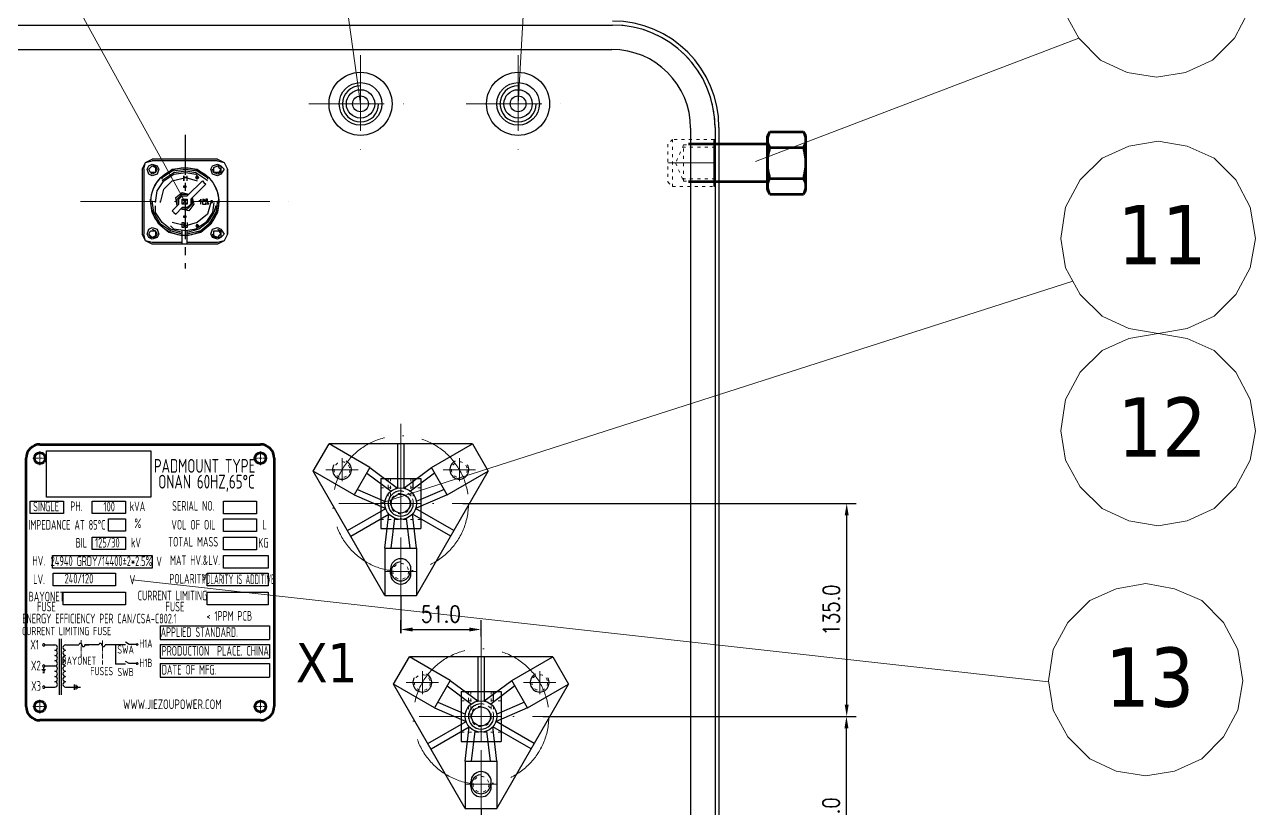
# Model space of a CAD drawing. Header units: millimetres. Extents: x 13152 to 84873, y -6229 to 22177.
# Drawn here: x 30219 to 31000, y 11186 to 11683 of the extents above; entities that cross this region are included whole.
import ezdxf
from ezdxf.enums import TextEntityAlignment as Align

# ---------------------------------------------------------------- set-up
doc = ezdxf.new("R2010")
doc.units = ezdxf.units.MM
doc.header["$LTSCALE"] = 4
for name, pattern in [('5 双点画线', [10.5, 6.25, -1.25, 0.25, -1.25, 0.25, -1.25]), ('ACAD_ISO03W100', [1.18, 0.47, -0.71]), ('ACAD_ISO10W100', [18, 12, -3, 0, -3]), ('CENTERX2', [101.6, 63.5, -12.7, 12.7, -12.7])]:
    doc.linetypes.add(name, pattern=pattern)
doc.layers.add('1', color=12, linetype='Continuous')
doc.layers.add('C00-00-00', color=7, linetype='Continuous')
for name, color, linetype, lineweight in [('标注、文本', 3, 'Continuous', 25), ('粗实线', 4, 'Continuous', 53), ('铁心', 3, 'Continuous', 0)]:
    doc.layers.add(name, color=color, linetype=linetype, lineweight=lineweight)
doc.styles.add('pdm', font='gbenor.shx', dxfattribs={"width": 0.8, "bigfont": 'gbhzfs.shx'})
doc.styles.add('Tahoma$001', font='tahoma.ttf', dxfattribs={"height": 2.159784})
doc.styles.add('TH_GBDIM', font='romans.shx', dxfattribs={"width": 0.8, "bigfont": 'gbcbig.shx'})
doc.dimstyles.new('TH_GBDIM1', dxfattribs={"dimscale": 3, "dimtxt": 3.5, "dimasz": 2.5, "dimexe": 2, "dimexo": 0, "dimgap": 1.5, "dimtad": 1, "dimdec": 1, "dimzin": 0, "dimdsep": 46, "dimtxsty": 'TH_GBDIM', "dimcen": 2.5, "dimclrd": 3, "dimclre": 256, "dimclrt": 2, "dimadec": 0, "dimazin": 0, "dimtfac": 0.714286, "dimtdec": 1, "dimtmove": 0, "dimatfit": 3, "dimfxl": 1, "dimtzin": 0, "dimlwd": -1, "dimlwe": -1, "dimarcsym": 0})
picture_1 = doc.add_image_def('image1.png', size_in_pixel=(551, 245))

# ---------------------------------------------------------------- blocks, each defined once
blk = doc.blocks.new('A$C75176214')
at = {"layer": '粗实线', "lineweight": 30}
h = blk.add_hatch(color=256, dxfattribs=at)
h.dxf.hatch_style = 2
h.paths.add_polyline_path([(0.762, 1.736), (0.72, 1.693), (0.804, 1.693)])
h = blk.add_hatch(color=256, dxfattribs=at)
h.dxf.hatch_style = 2
h.paths.add_polyline_path([(0.72, 1.693), (0.804, 1.693), (0.762, 1.651)])
h = blk.add_hatch(color=256, dxfattribs=at)
h.dxf.hatch_style = 2
h.paths.add_polyline_path([(0.381, 1.101), (0.381, 1.058), (0.423, 1.058)])
h = blk.add_hatch(color=256, dxfattribs=at)
h.dxf.hatch_style = 2
h.paths.add_polyline_path([(0.381, 1.101), (0.423, 1.101), (0.423, 1.058)])
h = blk.add_hatch(color=256, dxfattribs=at)
h.dxf.hatch_style = 2
h.paths.add_polyline_path([(0.762, 0.508), (0.72, 0.466), (0.804, 0.466)])
h = blk.add_hatch(color=256, dxfattribs=at)
h.dxf.hatch_style = 2
h.paths.add_polyline_path([(0.72, 0.466), (0.804, 0.466), (0.762, 0.423)])
for points in [[(0.254, 2.159), (0.085, 2.074), (0, 1.905)], [(0.254, 2.117), (0.085, 2.074), (0, 1.905)], [(0.254, 1.99), (0.169, 1.99), (0.169, 1.905), (0.169, 1.82), (0.254, 1.778), (0.339, 1.82), (0.381, 1.905)], [(1.651, 1.693), (1.397, 1.905), (1.058, 1.947), (0.762, 1.905), (0.466, 1.693)], [(1.651, 1.651), (1.651, 1.693), (1.397, 1.863), (1.058, 1.905), (0.762, 1.863), (0.508, 1.693), (0.508, 1.651)], [(1.905, 1.99), (1.82, 1.99), (1.778, 1.905), (1.82, 1.82), (1.905, 1.778), (1.947, 1.82), (1.99, 1.905), (1.947, 1.947), (1.905, 1.99), (1.82, 1.947), (1.82, 1.905), (1.82, 1.82), (1.905, 1.82), (1.947, 1.82), (1.99, 1.905)], [(2.159, 1.905), (2.074, 2.074), (1.905, 2.159)], [(2.117, 1.905), (2.074, 2.074), (1.905, 2.117)], [(1.651, 1.609), (1.609, 1.651), (1.355, 1.82), (1.058, 1.863), (0.804, 1.82), (0.55, 1.651), (0.508, 1.609)], [(0.635, 1.609), (0.593, 1.566), (0.55, 1.524)], [(1.82, 1.058), (1.778, 1.355), (1.609, 1.609), (1.355, 1.778), (1.058, 1.82), (0.804, 1.778), (0.72, 1.693)], [(0.762, 1.651), (0.72, 1.693), (0.762, 1.736)], [(0.762, 1.651), (0.804, 1.693), (0.762, 1.736)], [(1.693, 1.058), (1.609, 1.397), (1.397, 1.609), (1.058, 1.693), (0.762, 1.609)], [(1.27, 0.974), (1.312, 1.185), (1.143, 1.312), (0.974, 1.27)], [(1.27, 1.016), (1.27, 1.143), (1.143, 1.27), (0.974, 1.27)], [(0.212, 1.143), (0.212, 1.101), (0.254, 0.804), (0.423, 0.508), (0.677, 0.296), (1.016, 0.212)], [(0.254, 1.101), (0.296, 0.804), (0.466, 0.508), (0.677, 0.339), (1.016, 0.254)], [(0.296, 0.974), (0.339, 0.804), (0.508, 0.55), (0.72, 0.381), (1.016, 0.296)], [(0.339, 1.058), (0.381, 0.804), (0.55, 0.55), (0.804, 0.381), (1.058, 0.339), (1.355, 0.381), (1.439, 0.466)], [(0.423, 1.058), (0.508, 0.762), (0.762, 0.55), (1.058, 0.466), (1.397, 0.55)], [(0.508, 1.101), (0.508, 1.143), (0.55, 1.143), (0.55, 1.101), (0.508, 1.058), (0.466, 1.016), (0.55, 1.016)], [(0.635, 1.143), (0.593, 1.143), (0.55, 1.101), (0.593, 1.101), (0.635, 1.101), (0.635, 1.058), (0.635, 1.016), (0.593, 1.016), (0.55, 1.016), (0.55, 1.058)], [(0.677, 1.101), (0.677, 1.143), (0.677, 1.101), (0.72, 1.101), (0.677, 1.101), (0.677, 1.058)], [(0.677, 1.016), (0.677, 1.058)], [(0.889, 1.185), (0.847, 1.016), (0.974, 0.847), (1.185, 0.889)], [(0.889, 1.185), (0.889, 1.016), (1.016, 0.889), (1.143, 0.889)], [(0.931, 1.143), (0.931, 1.016), (1.016, 0.931), (1.143, 0.931)], [(1.228, 1.016), (1.228, 1.143), (1.143, 1.228), (1.016, 1.228)], [(1.143, 0.212), (1.482, 0.296), (1.736, 0.508), (1.905, 0.804), (1.947, 1.101), (1.947, 1.143)], [(1.143, 0.254), (1.439, 0.339), (1.693, 0.508), (1.863, 0.804), (1.905, 1.101)], [(1.143, 0.296), (1.439, 0.381), (1.651, 0.55), (1.82, 0.804), (1.82, 0.974)], [(1.82, 1.058), (1.82, 1.101)], [(1.397, 0.847), (1.355, 0.804), (1.312, 0.762)], [(0.254, 0.381), (0.169, 0.339), (0.169, 0.254), (0.169, 0.169), (0.254, 0.169), (0.339, 0.169), (0.381, 0.254)], [(0.72, 0.466), (0.762, 0.508)], [(0.762, 0.508), (0.804, 0.466), (0.762, 0.423)], [(1.016, 0.55), (1.016, 0.423), (1.058, 0.423)], [(1.905, 0.381), (1.82, 0.339), (1.778, 0.254), (1.82, 0.169), (1.905, 0.169), (1.947, 0.169), (1.99, 0.254), (1.947, 0.339), (1.905, 0.339), (1.82, 0.339), (1.82, 0.254), (1.82, 0.212), (1.905, 0.169), (1.947, 0.212), (1.99, 0.254)], [(0, 0.254), (0.085, 0.085), (0.254, 0.042)], [(0, 0.254), (0.085, 0.085), (0.254, 0)], [(1.905, 0.042), (2.074, 0.085), (2.117, 0.254)], [(1.905, 0), (2.074, 0.085), (2.159, 0.254)]]:
    blk.add_lwpolyline(points, dxfattribs=at)
for points in [[(0, 1.905), (0, 0.254)], [(0.423, 1.905), (0.381, 1.99), (0.254, 2.032), (0.169, 1.99), (0.085, 1.905), (0.169, 1.778), (0.254, 1.736), (0.381, 1.778)], [(0.339, 1.905), (0.339, 1.947), (0.254, 1.99), (0.212, 1.947), (0.169, 1.905), (0.212, 1.82), (0.254, 1.82), (0.339, 1.82)], [(2.032, 1.905), (1.99, 1.99), (1.905, 2.032), (1.778, 1.99), (1.736, 1.905), (1.778, 1.778), (1.905, 1.736), (1.99, 1.778)], [(1.101, 1.439), (1.101, 1.482), (1.058, 1.482), (1.058, 1.439)], [(0.381, 1.101), (0.423, 1.101), (0.423, 1.058), (0.381, 1.058)], [(1.143, 1.058), (1.143, 1.143), (1.058, 1.143), (1.016, 1.143), (1.016, 1.058), (1.016, 1.016), (1.058, 1.016), (1.143, 1.016)], [(1.101, 0.72), (1.058, 0.72), (1.058, 0.677), (1.101, 0.677)], [(0.423, 0.254), (0.381, 0.381), (0.254, 0.423), (0.169, 0.381), (0.085, 0.254), (0.169, 0.169), (0.254, 0.127), (0.381, 0.169)], [(0.339, 0.254), (0.339, 0.339), (0.254, 0.339), (0.212, 0.339), (0.169, 0.254), (0.212, 0.212), (0.254, 0.169), (0.339, 0.212)], [(1.101, 0.55), (1.101, 0.508), (1.101, 0.466), (1.101, 0.423), (1.143, 0.423), (1.143, 0.466), (1.143, 0.508), (1.143, 0.55)], [(2.032, 0.254), (1.99, 0.381), (1.905, 0.423), (1.778, 0.381), (1.736, 0.254), (1.778, 0.169), (1.905, 0.127), (1.99, 0.169)]]:
    blk.add_lwpolyline(points, close=True, dxfattribs=at)
for points in [[(0.254, 2.159), (0.254, 2.159), (1.905, 2.159), (1.905, 2.159)], [(0.254, 2.117), (0.254, 2.117), (1.905, 2.117), (1.905, 2.117)], [(2.117, 1.905), (2.117, 1.905), (2.117, 0.254), (2.117, 0.254)], [(2.159, 1.905), (2.159, 1.905), (2.159, 0.254), (2.159, 0.254)], [(0.635, 1.609), (0.635, 1.609), (1.016, 1.228), (1.016, 1.228)], [(0.72, 1.693), (0.72, 1.693), (0.762, 1.651), (0.762, 1.651)], [(1.016, 1.609), (1.016, 1.609), (1.016, 1.736), (1.016, 1.736)], [(1.016, 1.693), (1.016, 1.693), (1.101, 1.693), (1.101, 1.693)], [(1.101, 1.736), (1.101, 1.736), (1.101, 1.609), (1.101, 1.609)], [(1.101, 1.609), (1.101, 1.609), (1.101, 1.736), (1.101, 1.736)], [(0.55, 1.524), (0.55, 1.524), (0.931, 1.143), (0.931, 1.143)], [(1.228, 1.016), (1.228, 1.016), (1.397, 0.847), (1.397, 0.847)], [(1.693, 1.058), (1.693, 1.058), (1.693, 1.101), (1.693, 1.101)], [(1.143, 0.931), (1.143, 0.931), (1.312, 0.762), (1.312, 0.762)], [(0.72, 0.466), (0.72, 0.466), (0.762, 0.423), (0.762, 0.423)], [(1.016, 0), (1.016, 0), (1.016, 0.339), (1.016, 0.339)], [(1.143, 0), (1.143, 0), (1.143, 0.339), (1.143, 0.339)], [(0.254, 0.042), (0.254, 0.042), (1.016, 0.042), (1.016, 0.042)], [(0.254, 0), (0.254, 0), (1.905, 0), (1.905, 0)], [(1.058, 0), (1.058, 0), (1.101, 0), (1.101, 0)], [(1.143, 0.042), (1.143, 0.042), (1.905, 0.042), (1.905, 0.042)]]:
    blk.add_open_spline(points, degree=3, dxfattribs=at)
blk = doc.blocks.new('A$C08F7720E')
at = {"layer": '标注、文本'}
for p, q in [((10.16, 11.43), (11.43, 10.16)), ((10.16, 10.16), (11.43, 11.43))]:
    blk.add_line(p, q, dxfattribs=at)
at = {"layer": '标注、文本', "xscale": 10, "yscale": 10, "zscale": 10}
blk.add_blockref('A$C75176214', (0, 0), dxfattribs=at)
blk = doc.blocks.new('n123')
at = {"layer": '标注、文本'}
for p, q in [((42775.29, 10967.35), (42800.69, 10967.35)), ((42775.29, 10967.35), (42775.29, 10935.6)), ((42795.99, 10961.47), (42795.99, 10967.35)), ((42800.69, 10967.35), (42800.69, 10935.6)), ((42775.29, 10935.6), (42800.69, 10935.6))]:
    blk.add_line(p, q, dxfattribs=at)
at = {"layer": '标注、文本', "color": 2, "linetype": 'ACAD_ISO03W100', "lineweight": 18}
for p, q in [((42779.99, 10961.47), (42779.99, 10967.35)), ((42781.49, 10951.47), (42781.49, 10967.35)), ((42794.49, 10951.47), (42794.49, 10967.35)), ((42775.29, 10961.47), (42800.69, 10961.47)), ((42779.99, 10951.47), (42779.99, 10961.47)), ((42795.99, 10951.47), (42795.99, 10961.47)), ((42775.29, 10941.47), (42800.69, 10941.47))]:
    blk.add_line(p, q, dxfattribs=at)
at = {"layer": '标注、文本', "color": 1, "linetype": 'ACAD_ISO10W100', "lineweight": 18}
for p, q in [((42787.99, 10967.35), (42787.99, 10935.6)), ((42775.29, 10951.47), (42800.69, 10951.47))]:
    blk.add_line(p, q, dxfattribs=at)
at = {"layer": '标注、文本', "color": 2, "linetype": 'ACAD_ISO03W100', "lineweight": 18}
blk.add_circle((42787.99, 10951.47), 8, dxfattribs=at)
blk.add_arc((42787.99, 10951.47), 6.5, 90, 0, dxfattribs=at)
blk = doc.blocks.new('z123')
at = {"layer": '标注、文本', "color": 1, "linetype": 'ACAD_ISO10W100', "lineweight": 18}
for p, q in [((42445.42, 11148.38), (42445.42, 11039.45)), ((42408.18, 11126.55), (42408.18, 11111.95)), ((42482.66, 11126.55), (42482.66, 11111.95)), ((42397.9, 11119.25), (42418.47, 11119.25)), ((42472.38, 11119.25), (42492.94, 11119.25)), ((42406.05, 11097.75), (42484.8, 11097.75)), ((42435.14, 11054.75), (42455.7, 11054.75))]:
    blk.add_line(p, q, dxfattribs=at)
at = {"layer": '标注、文本'}
for p, q in [((42389.93, 11118.24), (42399.93, 11135.56)), ((42490.91, 11135.56), (42399.93, 11135.56)), ((42425.91, 11120.56), (42399.93, 11135.56)), ((42443.42, 11135.56), (42443.42, 11107.55)), ((42447.42, 11135.56), (42447.42, 11107.55)), ((42464.93, 11120.56), (42490.91, 11135.56)), ((42490.91, 11135.56), (42500.91, 11118.24)), ((42435.42, 11039.45), (42389.93, 11118.24)), ((42415.91, 11103.24), (42389.93, 11118.24)), ((42425.91, 11120.56), (42415.91, 11103.24)), ((42423.9, 11117.08), (42439.28, 11105.64)), ((42425.91, 11120.56), (42443.42, 11107.55)), ((42447.42, 11107.55), (42464.93, 11120.56)), ((42466.94, 11117.08), (42451.56, 11105.64)), ((42455.42, 11039.45), (42500.91, 11118.24)), ((42474.93, 11103.24), (42464.93, 11120.56)), ((42474.93, 11103.24), (42500.91, 11118.24)), ((42415.91, 11103.24), (42435.94, 11094.59)), ((42417.93, 11106.73), (42435.52, 11099.13)), ((42474.93, 11103.24), (42454.91, 11094.59)), ((42472.92, 11106.73), (42455.33, 11099.13)), ((42411.68, 11080.58), (42435.94, 11094.59)), ((42479.17, 11080.58), (42454.91, 11094.59)), ((42413.68, 11077.12), (42437.94, 11091.12)), ((42435.42, 11069.45), (42437.94, 11091.12)), ((42439.45, 11069.45), (42441.66, 11088.49)), ((42451.39, 11069.45), (42449.18, 11088.49)), ((42477.17, 11077.12), (42452.91, 11091.12)), ((42455.42, 11069.45), (42452.91, 11091.12)), ((42435.42, 11069.45), (42455.42, 11069.45)), ((42435.42, 11069.45), (42435.42, 11039.45)), ((42455.42, 11069.45), (42455.42, 11039.45)), ((42438.92, 11053.25), (42438.92, 11056.25)), ((42445.42, 11056.25), (42445.42, 11056.25)), ((42451.92, 11053.25), (42451.92, 11056.25)), ((42435.42, 11039.45), (42455.42, 11039.45))]:
    blk.add_line(p, q, dxfattribs=at)
at = {"layer": '标注、文本', "color": 1, "linetype": 'ACAD_ISO10W100', "lineweight": 18}
blk.add_circle((42445.42, 11097.75), 43, dxfattribs=at)
at = {"layer": '标注、文本', "color": 2, "linetype": 'ACAD_ISO03W100', "lineweight": 18}
for centre in [(42408.18, 11119.25), (42482.66, 11119.25), (42445.42, 11054.75)]:
    blk.add_circle(centre, 5, dxfattribs=at)
at = {"layer": '标注、文本'}
for radius in [10, 6]:
    blk.add_circle((42445.42, 11097.75), radius, dxfattribs=at)
for centre, radius, start, end in [((42408.18, 11119.25), 6, 150, 64.00063), ((42482.66, 11119.25), 6, 115.99937, 30), ((42445.42, 11097.75), 8, 90, 0), ((42445.42, 11056.25), 6.5, 0, 180), ((42445.42, 11054.75), 6, 90, 4.00063), ((42445.42, 11053.25), 6.5, 180, 0)]:
    blk.add_arc(centre, radius, start, end, dxfattribs=at)
blk.add_blockref('n123', (-342.57, 146.28), dxfattribs=at)
blk = doc.blocks.new('*D329')
at = {"layer": 'Defpoints', "color": 0, "transparency": 16777216}
for p in [(30457.44, 11297.39), (30508.44, 11299.81), (30508.44, 11295.29)]:
    blk.add_point(p, dxfattribs=at)
at = {"layer": '标注、文本', "transparency": 16777216}
for p, q in [((30457.44, 11297.39), (30457.44, 11305.81)), ((30508.44, 11295.29), (30508.44, 11305.81))]:
    blk.add_line(p, q, dxfattribs=at)
at = {"layer": '标注、文本', "color": 3, "transparency": 16777216}
blk.add_line((30464.94, 11299.81), (30500.94, 11299.81), dxfattribs=at)
for points in [[(30464.94, 11301.06), (30464.94, 11298.56), (30457.44, 11299.81)], [(30500.94, 11301.06), (30500.94, 11298.56), (30508.44, 11299.81)]]:
    blk.add_solid(points, dxfattribs=at)
at = {"layer": '标注、文本', "color": 2, "transparency": 16777216, "insert": (30482.94, 11309.56), "char_height": 10.5, "attachment_point": 5, "style": 'TH_GBDIM'}
blk.add_mtext('51.0', dxfattribs=at)
blk = doc.blocks.new('*D332')
at = {"layer": 'Defpoints', "color": 0, "transparency": 16777216}
for p in [(30547.81, 11244.67), (30740.33, 11244.67), (30598.81, 11109.67)]:
    blk.add_point(p, dxfattribs=at)
at = {"layer": '标注、文本', "transparency": 16777216}
for p, q in [((30547.81, 11244.67), (30746.33, 11244.67)), ((30598.81, 11109.67), (30746.33, 11109.67))]:
    blk.add_line(p, q, dxfattribs=at)
at = {"layer": '标注、文本', "color": 3, "transparency": 16777216}
blk.add_line((30740.33, 11117.17), (30740.33, 11237.17), dxfattribs=at)
for points in [[(30739.08, 11237.17), (30741.58, 11237.17), (30740.33, 11244.67)], [(30739.08, 11117.17), (30741.58, 11117.17), (30740.33, 11109.67)]]:
    blk.add_solid(points, dxfattribs=at)
at = {"layer": '标注、文本', "color": 2, "transparency": 16777216, "insert": (30730.58, 11177.17), "char_height": 10.5, "attachment_point": 5, "rotation": 90, "style": 'TH_GBDIM'}
blk.add_mtext('135.0', dxfattribs=at)
blk = doc.blocks.new('*D333')
at = {"layer": 'Defpoints', "color": 0, "transparency": 16777216}
for p in [(30496.81, 11379.67), (30740.49, 11379.67), (30547.81, 11244.67)]:
    blk.add_point(p, dxfattribs=at)
at = {"layer": '标注、文本', "transparency": 16777216}
for p, q in [((30496.81, 11379.67), (30746.49, 11379.67)), ((30547.81, 11244.67), (30746.49, 11244.67))]:
    blk.add_line(p, q, dxfattribs=at)
at = {"layer": '标注、文本', "color": 3, "transparency": 16777216}
blk.add_line((30740.49, 11252.17), (30740.49, 11372.17), dxfattribs=at)
for points in [[(30739.24, 11372.17), (30741.74, 11372.17), (30740.49, 11379.67)], [(30739.24, 11252.17), (30741.74, 11252.17), (30740.49, 11244.67)]]:
    blk.add_solid(points, dxfattribs=at)
at = {"layer": '标注、文本', "color": 2, "transparency": 16777216, "insert": (30730.74, 11312.17), "char_height": 10.5, "attachment_point": 5, "rotation": 90, "style": 'TH_GBDIM'}
blk.add_mtext('135.0', dxfattribs=at)

msp = doc.modelspace()

# ---------------------------------------------------------------- linework, layer by layer
at = {"layer": '1', "color": 1, "linetype": 'CENTERX2', "lineweight": -3, "ltscale": 0.1}
msp.add_line((30320.74, 11613.48), (30320.74, 11528.85), dxfattribs=at)
at = {"layer": 'C00-00-00', "lineweight": 25}
for p, q in [((30236.37, 11346.67), (30299.65, 11346.67)), ((30236.37, 11338.75), (30236.37, 11346.67)), ((30299.65, 11346.67), (30299.65, 11338.75)), ((30299.65, 11338.75), (30236.37, 11338.75)), ((30304.84, 11302.23), (30374.22, 11302.23)), ((30304.84, 11302.23), (30304.84, 11293.53)), ((30374.22, 11302.23), (30374.22, 11293.53)), ((30304.84, 11293.53), (30374.22, 11293.53)), ((30304.84, 11290.23), (30374.22, 11290.23)), ((30304.84, 11290.23), (30304.84, 11281.53)), ((30374.22, 11290.23), (30374.22, 11281.53)), ((30304.84, 11281.53), (30374.22, 11281.53)), ((30304.84, 11278.24), (30374.22, 11278.24)), ((30304.84, 11278.24), (30304.84, 11269.54)), ((30374.22, 11278.24), (30374.22, 11269.54)), ((30304.84, 11269.54), (30374.22, 11269.54))]:
    msp.add_line(p, q, dxfattribs=at)
for points in [[(30222.33, 11381.2), (30243.37, 11381.2), (30243.37, 11373.27), (30222.33, 11373.27)], [(30261.67, 11381.2), (30282.71, 11381.2), (30282.71, 11373.27), (30261.67, 11373.27)], [(30344.96, 11381.14), (30366, 11381.14), (30366, 11373.21), (30344.96, 11373.21)], [(30271.97, 11370.01), (30282.71, 11370.01), (30282.71, 11362.08), (30271.97, 11362.08)], [(30344.96, 11369.95), (30366, 11369.95), (30366, 11362.03), (30344.96, 11362.03)], [(30261.67, 11358.38), (30282.71, 11358.38), (30282.71, 11350.45), (30261.67, 11350.45)], [(30344.96, 11358.32), (30366, 11358.32), (30366, 11350.4), (30344.96, 11350.4)], [(30344.96, 11346.67), (30373.31, 11346.67), (30373.31, 11338.75), (30344.96, 11338.75)], [(30236.96, 11335.56), (30276.52, 11335.56), (30276.52, 11327.56), (30236.96, 11327.56)], [(30334.63, 11335.56), (30373.31, 11335.56), (30373.31, 11327.56), (30334.63, 11327.56)], [(30243.15, 11323.41), (30282.71, 11323.41), (30282.71, 11315.41), (30243.15, 11315.41)], [(30334.69, 11323.41), (30373.31, 11323.41), (30373.31, 11315.41), (30334.69, 11315.41)]]:
    msp.add_lwpolyline(points, close=True, dxfattribs=at)
at = {"layer": '标注、文本', "color": 2, "linetype": 'ACAD_ISO03W100', "lineweight": 18}
for p, q in [((29811.94, 11683.17), (30591.94, 11683.17)), ((30656.94, 11618.17), (30656.94, 10826.17)), ((30629.94, 11610.67), (30626.94, 11607.67)), ((30626.94, 11607.67), (30626.94, 11583.67)), ((30656.44, 11610.67), (30629.94, 11610.67)), ((30629.94, 11610.67), (30629.94, 11580.67)), ((30636.94, 11607.17), (30631.94, 11595.67)), ((30636.29, 11605.67), (30656.94, 11605.67)), ((30636.94, 11584.17), (30636.94, 11607.17)), ((30636.94, 11607.17), (30656.94, 11607.17)), ((30631.94, 11595.67), (30636.94, 11584.17)), ((30636.29, 11585.67), (30656.94, 11585.67)), ((30636.94, 11584.17), (30656.94, 11584.17)), ((30626.94, 11583.67), (30629.94, 11580.67)), ((30629.94, 11580.67), (30656.44, 11580.67))]:
    msp.add_line(p, q, dxfattribs=at)
at = {"layer": '标注、文本'}
for p, q in [((29811.94, 11683.17), (30591.94, 11683.17)), ((29812.44, 11667.67), (30591.44, 11667.67)), ((30641.44, 11617.67), (30641.44, 10826.17)), ((30656.94, 11618.17), (30656.94, 10853.17)), ((30659.44, 11618.17), (30659.44, 10826.17)), ((30656.44, 11610.67), (30656.94, 11610.17)), ((30656.44, 11580.67), (30656.44, 11610.67)), ((30656.94, 11581.17), (30656.94, 11610.17)), ((30656.94, 11581.17), (30656.44, 11580.67)), ((30377.12, 11332.34), (30377.12, 11297.34)), ((30457.44, 11321.37), (30457.44, 11297.39)), ((30276.36, 11290.01), (30276.36, 11277.9)), ((30285.11, 11290.28), (30282.72, 11291.67)), ((30289.63, 11290.28), (30285.11, 11290.28)), ((30285.11, 11278.17), (30282.72, 11279.56)), ((30289.63, 11278.17), (30285.11, 11278.17)), ((30250.45, 11261.55), (30250.45, 11264.98)), ((30251.45, 11261.83), (30251.45, 11264.71)), ((30252.38, 11262.41), (30252.38, 11264.13)), ((30250.45, 11263.27), (30254.18, 11263.27)), ((30508.44, 11186.37), (30508.44, 11154.16))]:
    msp.add_line(p, q, dxfattribs=at)
at = {"layer": '标注、文本', "color": 1, "linetype": 'ACAD_ISO10W100', "lineweight": 18}
for p, q in [((30431.94, 11664.14), (30431.94, 11602.19)), ((30431.94, 11664.14), (30431.94, 11602.19)), ((30531.94, 11664.14), (30531.94, 11602.19)), ((30531.94, 11664.14), (30531.94, 11602.19)), ((30399.05, 11633.17), (30464.82, 11633.17)), ((30499.05, 11633.17), (30564.82, 11633.17)), ((30499.05, 11633.17), (30564.82, 11633.17)), ((30626.94, 11595.67), (30656.94, 11595.67)), ((30626.94, 11595.67), (30656.94, 11595.67)), ((30626.94, 11595.67), (30656.94, 11595.67)), ((30254.32, 11571.17), (30387.15, 11571.17)), ((30535.4, 11266.17), (30555.96, 11266.17))]:
    msp.add_line(p, q, dxfattribs=at)
at = {"layer": '标注、文本', "color": 1, "linetype": 'ACAD_ISO10W100', "lineweight": 13, "ltscale": 0.02}
for p, q in [((30228.46, 11403.97), (30228.44, 11412.98)), ((30368.46, 11403.97), (30368.44, 11412.98)), ((30224.03, 11408.46), (30232.87, 11408.48)), ((30364.03, 11408.46), (30372.87, 11408.48)), ((30224.03, 11250.96), (30232.87, 11250.98)), ((30228.46, 11246.47), (30228.44, 11255.48)), ((30364.03, 11250.96), (30372.87, 11250.98)), ((30368.46, 11246.47), (30368.44, 11255.48))]:
    msp.add_line(p, q, dxfattribs=at)
at = {"layer": '标注、文本', "color": 0, "linetype": 'ByBlock', "lineweight": 70}
for p, q in [((30228.45, 11417.22), (30368.45, 11417.22)), ((30219.7, 11250.97), (30219.7, 11408.47)), ((30377.2, 11408.47), (30377.2, 11250.97)), ((30368.45, 11242.22), (30228.45, 11242.22))]:
    msp.add_line(p, q, dxfattribs=at)
at = {"layer": '标注、文本', "color": 6, "linetype": '5 双点画线', "lineweight": 13, "ltscale": 0.1}
for p, q in [((30254.7, 11292.96), (30254.73, 11282.24)), ((30268.19, 11292.78), (30268.28, 11277.58))]:
    msp.add_line(p, q, dxfattribs=at)
at = {"layer": '标注、文本'}
for points in [[(30231.56, 11290.01), (30231.48, 11290.38), (30231.19, 11290.61), (30230.82, 11290.75), (30230.45, 11290.61), (30230.22, 11290.38), (30230.08, 11290.01), (30230.22, 11289.64), (30230.45, 11289.35), (30230.82, 11289.27), (30231.19, 11289.35), (30231.48, 11289.64)], [(30290.74, 11290.28), (30290.69, 11290.56), (30290.46, 11290.78), (30290.19, 11290.83), (30289.91, 11290.78), (30289.74, 11290.56), (30289.63, 11290.28), (30289.74, 11290), (30289.91, 11289.83), (30290.19, 11289.72), (30290.46, 11289.83), (30290.69, 11290)], [(30231.56, 11276.68), (30231.48, 11277.05), (30231.19, 11277.27), (30230.82, 11277.42), (30230.45, 11277.27), (30230.22, 11277.05), (30230.08, 11276.68), (30230.22, 11276.31), (30230.45, 11276.01), (30230.82, 11275.94), (30231.19, 11276.01), (30231.48, 11276.31)], [(30290.74, 11278.17), (30290.69, 11278.44), (30290.46, 11278.67), (30290.19, 11278.72), (30289.91, 11278.67), (30289.74, 11278.44), (30289.63, 11278.17), (30289.74, 11277.89), (30289.91, 11277.72), (30290.19, 11277.61), (30290.46, 11277.72), (30290.69, 11277.89)], [(30231.56, 11263.27), (30231.48, 11263.64), (30231.19, 11263.94), (30230.82, 11264.08), (30230.45, 11263.94), (30230.22, 11263.64), (30230.08, 11263.27), (30230.22, 11262.9), (30230.45, 11262.68), (30230.82, 11262.53), (30231.19, 11262.68), (30231.48, 11262.9)]]:
    msp.add_lwpolyline(points, close=True, dxfattribs=at)
for points in [[(30231.56, 11290.01), (30237.93, 11290.01)], [(30237.93, 11286.68), (30238.52, 11286.75), (30239.11, 11287.12), (30239.41, 11287.72), (30239.56, 11288.31), (30239.41, 11288.98), (30239.11, 11289.49), (30238.52, 11289.86), (30237.93, 11290.01)], [(30240.6, 11293.94), (30240.6, 11258.3)], [(30241.93, 11293.94), (30241.93, 11258.3)], [(30244.74, 11290.01), (30244.08, 11289.86), (30243.56, 11289.49), (30243.19, 11288.98), (30243.04, 11288.31), (30243.19, 11287.72), (30243.56, 11287.12), (30244.08, 11286.75), (30244.74, 11286.68), (30244.08, 11286.53), (30243.56, 11286.16), (30243.19, 11285.64), (30243.04, 11284.97), (30243.19, 11284.38), (30243.56, 11283.79), (30244.08, 11283.42), (30244.74, 11283.34), (30244.08, 11283.2), (30243.56, 11282.83), (30243.19, 11282.31), (30243.04, 11281.64), (30243.19, 11281.05), (30243.56, 11280.46), (30244.08, 11280.09), (30244.74, 11280.01), (30244.08, 11279.86), (30243.56, 11279.49), (30243.19, 11278.97), (30243.04, 11278.31), (30243.19, 11277.64), (30243.56, 11277.12), (30244.08, 11276.75), (30244.74, 11276.68)], [(30244.74, 11290.01), (30253.12, 11290.01)], [(30255.12, 11290.01), (30254.97, 11290.53), (30254.6, 11290.9), (30254.08, 11290.98), (30253.64, 11290.9), (30253.27, 11290.53), (30253.12, 11290.01)], [(30255.12, 11290.01), (30255.27, 11289.49), (30255.56, 11289.12), (30256.08, 11289.05), (30256.6, 11289.12), (30256.97, 11289.49), (30257.04, 11290.01)], [(30257.04, 11290.01), (30259.41, 11290.01)], [(30265.93, 11290.01), (30257.04, 11290.01)], [(30267.86, 11290.01), (30267.79, 11290.53), (30267.42, 11290.9), (30266.9, 11290.98), (30266.38, 11290.9), (30266.01, 11290.53), (30265.93, 11290.01)], [(30267.86, 11290.01), (30268.01, 11289.49), (30268.38, 11289.12), (30268.9, 11289.05), (30269.34, 11289.12), (30269.71, 11289.49), (30269.86, 11290.01)], [(30282.87, 11290.01), (30269.86, 11290.01)], [(30237.93, 11283.34), (30238.52, 11283.42), (30239.11, 11283.79), (30239.41, 11284.38), (30239.56, 11284.97), (30239.41, 11285.64), (30239.11, 11286.16), (30238.52, 11286.53), (30237.93, 11286.68)], [(30237.93, 11280.01), (30238.52, 11280.09), (30239.11, 11280.46), (30239.41, 11281.05), (30239.56, 11281.64), (30239.41, 11282.31), (30239.11, 11282.83), (30238.52, 11283.2), (30237.93, 11283.34)], [(30237.93, 11276.68), (30238.52, 11276.75), (30239.11, 11277.12), (30239.41, 11277.64), (30239.56, 11278.31), (30239.41, 11278.97), (30239.11, 11279.49), (30238.52, 11279.86), (30237.93, 11280.01)], [(30229.78, 11274.38), (30231.93, 11274.38)], [(30230.22, 11273.49), (30231.56, 11273.49)], [(30230.3, 11272.53), (30231.34, 11272.53)], [(30230.82, 11275.94), (30230.82, 11274.38)], [(30231.56, 11276.68), (30237.93, 11276.68)], [(30237.93, 11263.27), (30238.52, 11263.42), (30239.11, 11263.79), (30239.41, 11264.31), (30239.56, 11264.97), (30239.41, 11265.64), (30239.11, 11266.16), (30238.52, 11266.53), (30237.93, 11266.6), (30238.52, 11266.75), (30239.11, 11267.12), (30239.41, 11267.64), (30239.56, 11268.31), (30239.41, 11268.97), (30239.11, 11269.49), (30238.52, 11269.86), (30237.93, 11269.94), (30238.52, 11270.08), (30239.11, 11270.45), (30239.41, 11270.97), (30239.56, 11271.64), (30239.41, 11272.31), (30239.11, 11272.83), (30238.52, 11273.2), (30237.93, 11273.34), (30238.52, 11273.42), (30239.11, 11273.79), (30239.41, 11274.31), (30239.56, 11274.97), (30239.41, 11275.64), (30239.11, 11276.16), (30238.52, 11276.53), (30237.93, 11276.68)], [(30244.74, 11276.68), (30244.08, 11276.53), (30243.56, 11276.16), (30243.19, 11275.64), (30243.04, 11274.97), (30243.19, 11274.31), (30243.56, 11273.79), (30244.08, 11273.42), (30244.74, 11273.34)], [(30244.74, 11273.34), (30244.08, 11273.2), (30243.56, 11272.83), (30243.19, 11272.31), (30243.04, 11271.64), (30243.19, 11270.97), (30243.56, 11270.45), (30244.08, 11270.08), (30244.74, 11269.94)], [(30282.87, 11277.9), (30276.36, 11277.9)], [(30244.74, 11269.94), (30244.08, 11269.86), (30243.56, 11269.49), (30243.19, 11268.97), (30243.04, 11268.31), (30243.19, 11267.64), (30243.56, 11267.12), (30244.08, 11266.75), (30244.74, 11266.6)], [(30244.74, 11266.6), (30244.08, 11266.53), (30243.56, 11266.16), (30243.19, 11265.64), (30243.04, 11264.97), (30243.19, 11264.31), (30243.56, 11263.79), (30244.08, 11263.42), (30244.74, 11263.27)], [(30231.56, 11263.27), (30237.93, 11263.27)], [(30244.74, 11263.27), (30250.45, 11263.27)]]:
    msp.add_lwpolyline(points, dxfattribs=at)
for centre, radius in [((30431.94, 11633.17), 20), ((30431.94, 11633.17), 13.5), ((30531.94, 11633.17), 20), ((30531.94, 11633.17), 13.5), ((30431.94, 11633.17), 9), ((30531.94, 11633.17), 9), ((30431.94, 11633.17), 5), ((30531.94, 11633.17), 5)]:
    msp.add_circle(centre, radius, dxfattribs=at)
at = {"layer": '标注、文本', "color": 0, "linetype": 'ByBlock', "lineweight": 70}
for centre in [(30228.45, 11408.47), (30368.45, 11408.47), (30228.45, 11250.97), (30368.45, 11250.97)]:
    msp.add_circle(centre, 3.5, dxfattribs=at)
at = {"layer": '标注、文本'}
for centre, radius, start, end in [((30591.94, 11618.17), 67.5, 0, 90), ((30591.94, 11618.17), 65, 0, 90), ((30591.44, 11617.67), 50, 0, 90), ((30431.94, 11633.17), 11.5, 90, 0), ((30531.94, 11633.17), 11.5, 90, 0)]:
    msp.add_arc(centre, radius, start, end, dxfattribs=at)
at = {"layer": '标注、文本', "color": 2, "linetype": 'ACAD_ISO03W100', "lineweight": 18}
msp.add_arc((30591.94, 11618.17), 65, 0, 90, dxfattribs=at)
at = {"layer": '标注、文本', "color": 0, "linetype": 'ByBlock', "lineweight": 70}
for centre, start, end in [((30228.45, 11408.47), 90, 180), ((30368.45, 11408.47), 0, 90), ((30228.45, 11250.97), 180, 270), ((30368.45, 11250.97), 270, 0)]:
    msp.add_arc(centre, 8.75, start, end, dxfattribs=at)
at = {"layer": '粗实线', "ltscale": 2}
for p, q in [((30691.72, 11615.52), (30690.19, 11612.86)), ((30691.72, 11615.52), (30713.05, 11615.52)), ((30713.05, 11615.52), (30714.59, 11612.86)), ((30690.19, 11607.67), (30640.19, 11607.67)), ((30690.19, 11612.86), (30690.19, 11578.48)), ((30690.19, 11578.48), (30690.19, 11612.86)), ((30690.19, 11607.67), (30690.19, 11583.67)), ((30714.59, 11578.48), (30714.59, 11612.86)), ((30691.72, 11605.59), (30713.05, 11605.59)), ((30691.72, 11585.74), (30713.05, 11585.74)), ((30690.19, 11583.67), (30640.19, 11583.67)), ((30691.72, 11575.82), (30690.19, 11578.48)), ((30713.05, 11575.82), (30714.59, 11578.48)), ((30691.72, 11575.82), (30713.05, 11575.82))]:
    msp.add_line(p, q, dxfattribs=at)
at = {"layer": '粗实线', "lineweight": 30}
for centre in [(30320.39, 11571.17), (30320.43, 11571.17)]:
    msp.add_circle(centre, 21.5, dxfattribs=at)
at = {"layer": '粗实线', "ltscale": 2}
for centre, radius, start, end in [((30699.32, 11610.44), 9.14, 146.29544, 212.55875), ((30705.45, 11610.44), 9.14, 327.91444, 33.70456), ((30726.19, 11595.67), 36, 163.9966, 196.0034), ((30678.59, 11595.67), 36, 343.9966, 16.0034), ((30699.32, 11580.89), 9.14, 147.91444, 213.70456), ((30705.45, 11580.89), 9.14, 326.29544, 32.08556)]:
    msp.add_arc(centre, radius, start, end, dxfattribs=at)
at = {"layer": '铁心', "lineweight": 13}
for points in [[(30531.94, 11633.17), (30579.81, 12475.19), (30579.81, 12475.19)], [(30431.94, 11633.17), (30315.51, 12467.23), (30315.51, 12467.23)], [(30320.39, 11571.17), (29827.91, 12463.02), (29827.91, 12463.02)], [(30682.69, 11596.66), (30887.78, 11674.78), (30887.78, 11674.78)], [(30441.52, 11378.85), (30884.07, 11520.76), (30884.07, 11520.76)], [(30287.14, 11331.38), (30868.61, 11266.63), (30868.61, 11266.63)]]:
    msp.add_lwpolyline(points, dxfattribs=at)
for points in [[(30998.91, 11710.32), (30995.6, 11730.2), (30986.57, 11747.36), (30972.71, 11761.22), (30955.54, 11768.75), (30937.17, 11772.06), (30918.5, 11768.75), (30901.63, 11761.22), (30887.78, 11747.36), (30878.44, 11730.2), (30875.43, 11710.32), (30878.44, 11691.64), (30887.78, 11674.78), (30901.63, 11660.92), (30918.5, 11653.09), (30937.17, 11650.08), (30955.54, 11653.09), (30972.71, 11660.92), (30986.57, 11674.78), (30995.6, 11691.64)], [(30999.87, 11547.87), (30996.56, 11567.75), (30987.52, 11584.92), (30973.67, 11598.77), (30956.5, 11606.3), (30938.13, 11609.61), (30919.45, 11606.3), (30902.59, 11598.77), (30888.73, 11584.92), (30879.4, 11567.75), (30876.39, 11547.87), (30879.4, 11529.2), (30888.73, 11512.33), (30902.59, 11498.48), (30919.45, 11490.65), (30938.13, 11487.63), (30956.5, 11490.65), (30973.67, 11498.48), (30987.52, 11512.33), (30996.56, 11529.2)], [(30999.87, 11425.89), (30996.56, 11445.77), (30987.52, 11462.94), (30973.67, 11476.79), (30956.5, 11484.32), (30938.13, 11487.63), (30919.45, 11484.32), (30902.59, 11476.79), (30888.73, 11462.94), (30879.4, 11445.77), (30876.39, 11425.89), (30879.4, 11407.22), (30888.73, 11390.35), (30902.59, 11376.49), (30919.45, 11368.66), (30938.13, 11365.65), (30956.5, 11368.66), (30973.67, 11376.49), (30987.52, 11390.35), (30996.56, 11407.22)], [(30991.99, 11267.26), (30988.68, 11287.14), (30979.64, 11304.31), (30965.79, 11318.16), (30948.62, 11325.69), (30930.25, 11329.01), (30911.57, 11325.69), (30894.71, 11318.16), (30880.85, 11304.31), (30871.52, 11287.14), (30868.5, 11267.26), (30871.52, 11248.59), (30880.85, 11231.72), (30894.71, 11217.87), (30911.57, 11210.04), (30930.25, 11207.03), (30948.62, 11210.04), (30965.79, 11217.87), (30979.64, 11231.72), (30988.68, 11248.59)]]:
    msp.add_lwpolyline(points, close=True, dxfattribs=at)

# ---------------------------------------------------------------- block references
at = {"layer": '标注、文本', "xscale": -2.5, "yscale": 2.5, "zscale": 2.5}
msp.add_blockref('A$C08F7720E', (30347.42, 11544.18), dxfattribs=at)
at = {"layer": '标注、文本'}
for p in [(-11987.98, 281.91), (-11936.98, 146.91)]:
    msp.add_blockref('z123', p, dxfattribs=at)

# ---------------------------------------------------------------- texts
at = {"layer": '标注、文本', "style": 'pdm'}
for s, height, width, p in [('PADMOUNT TYPE ', 8.75, 0.8, (30334.87, 11403.57)), (' ONAN 60HZ,65°C', 8.75, 0.8, (30332.26, 11393.56)), ('SINGLE', 6.125, 0.72, (30232.41, 11377.83)), ('PH.', 6.125, 0.72, (30251.54, 11377.96)), ('kVA', 6.125, 0.72, (30290.38, 11377.9)), ('SERIAL NO.', 6.125, 0.72, (30325.8, 11378.2)), ('100', 6.125, 0.72, (30272.45, 11377.72)), ('IMPEDANCE AT 85°C ', 6.125, 0.72, (30246.86, 11366.18)), ('%%%', 6.125, 0.72, (30290.64, 11367.17)), ('VOL OF OIL', 6.125, 0.72, (30325.93, 11366.25)), ('L', 6.12, 0.72, (30371.04, 11366.3)), ('BIL', 6.125, 0.72, (30254.76, 11354.84)), ('125/30', 6.125, 0.72, (30271.27, 11354.87)), ('kV', 6.125, 0.72, (30289.42, 11354.94)), ('TOTAL MASS', 6.125, 0.72, (30325.77, 11355.47)), ('KG', 6.125, 0.72, (30370.29, 11354.81)), ('HV.', 6.125, 0.72, (30227.76, 11343.43)), ('24940 GRDY/14400±2*2.5%%%', 6.125, 0.72, (30267.54, 11343.17)), ('V', 6.12, 0.72, (30304.11, 11342.9)), ('MAT HV.&LV.', 6.125, 0.72, (30326.9, 11343.74)), ('LV.', 6.125, 0.72, (30227.92, 11331.67)), ('240/120', 6.125, 0.72, (30253.26, 11332.06)), ('V', 6.12, 0.8, (30287.14, 11331.38)), ('POLARITY', 6.125, 0.72, (30322.51, 11332)), ('POLARITY IS ADDITIVE', 6.125, 0.5, (30354.31, 11331.66)), ('BAYONET', 6.125, 0.72, (30232.66, 11320.68)), ('CURRENT LIMITING', 6.125, 0.72, (30312.59, 11321.34)), ('FUSE', 6.125, 0.72, (30232.61, 11314.3)), ('FUSE', 6.125, 0.72, (30314.15, 11314.3)), ('< 1PPM PCB', 6.125, 0.72, (30348.65, 11308.42)), ('ENERGY EFFICIENCY PER CAN/CSA-C802.1', 6.125, 0.67, (30266.28, 11306.73)), ('CURRENT LIMITING FUSE', 5.25, 0.7, (30245.45, 11298.78)), ('X1', 6.125, 0.72, (30225.1, 11290.23)), ('H1A', 5.25, 0.7, (30295.72, 11290.93)), ('X2', 6.125, 0.72, (30225.88, 11276.93)), ('H1B', 5.25, 0.7, (30295.72, 11278.65)), ('X3', 6.125, 0.72, (30226.04, 11264.01)), ('WWW.JIEZOUPOWER.COM ', 6.125, 0.8, (30313.86, 11252.38))]:
    msp.add_text(s, height=height, dxfattribs=dict(at, width=width)).set_placement(p, align=Align.MIDDLE_CENTER)
for s, width, p in [('APPLIED STANDARD.', 0.67, (30305.11, 11298.17)), ('PRODUCTION  PLACE. CHINA', 0.72, (30305.73, 11286.29)), ('DATE OF MFG.', 0.72, (30305.73, 11274.3))]:
    msp.add_text(s, height=6.125, dxfattribs=dict(at, width=width)).set_placement(p, align=Align.MIDDLE_LEFT)
at = {"layer": '标注、文本', "style": 'pdm', "width": 0.7}
for s, p in [('SWA', (30288.11, 11284.52)), ('BAYONET', (30264.21, 11277.38)), ('FUSES', (30274.91, 11270.77)), ('SWB', (30288.01, 11270.24))]:
    msp.add_text(s, height=5.25, dxfattribs=at).set_placement(p, align=Align.RIGHT)
at = {"layer": '标注、文本', "lineweight": 13, "style": 'Tahoma$001'}
msp.add_text('X1', height=25, dxfattribs=at).set_placement((30390.86, 11266.26))
at = {"layer": '铁心', "lineweight": 13, "style": 'Tahoma$001'}
for s, p in [('11', (30912.45, 11531.45)), ('12', (30912.45, 11409.47)), ('13', (30904.57, 11250.84))]:
    msp.add_text(s, height=37.589, dxfattribs=at).set_placement(p)

# ---------------------------------------------------------------- dimensions: what is measured, and where the dimension line sits
at = {"layer": '标注、文本'}
for base, p1, p2, picture, middle in [((30740.49, 11379.67), (30547.81, 11244.67), (30496.81, 11379.67), '*D333', (30730.74, 11312.17)), ((30740.33, 11244.67), (30598.81, 11109.67), (30547.81, 11244.67), '*D332', (30730.58, 11177.17))]:
    dim = msp.add_linear_dim(base=base, p1=p1, p2=p2, angle=90, dimstyle='TH_GBDIM1', dxfattribs=at)
    dim.commit()
    dim.dimension.update_dxf_attribs({"geometry": picture, "text_midpoint": middle})
dim = msp.add_linear_dim(base=(30508.44, 11299.81), p1=(30457.44, 11297.39), p2=(30508.44, 11295.29), dimstyle='TH_GBDIM1', dxfattribs=at)
dim.commit()
dim.dimension.update_dxf_attribs({"geometry": '*D329', "text_midpoint": (30482.94, 11309.56)})

# ---------------------------------------------------------------- pictures from other files: only their frames are drawn
image = msp.add_image(picture_1, insert=(30232.69, 11383.68), size_in_units=(66.26, 29.46), dxfattribs=at)
image.dxf.flags = 7

doc.saveas('drawing.dxf')
